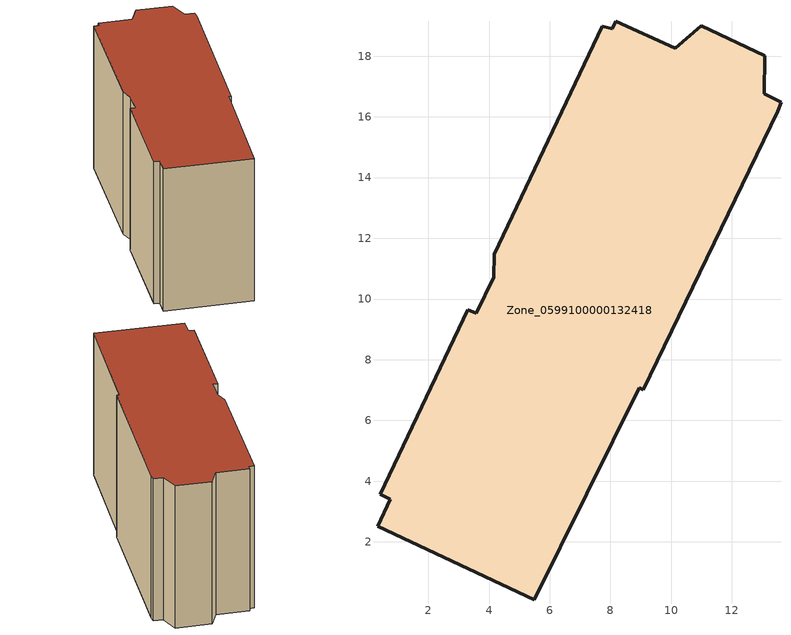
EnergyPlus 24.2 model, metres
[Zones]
Zone_0599100000132418
 floor ground (C_G): 4.15,10.72 4.17,11.47 7.73,18.99 8.06,18.89 8.18,19.15 10.14,18.26 10.99,19.01 13.08,18.02 13.07,16.77 13.62,16.48 13.52,16.19 9.09,7.01 8.96,7.07 5.5,0.09 0.33,2.52 0.74,3.4 0.42,3.56 3.3,9.65 3.58,9.52 z0
 wall outside (C_F): 13.08,18.02 10.99,19.01 10.14,18.26 8.18,19.15 8.06,18.89 7.73,18.99 4.17,11.47 4.15,10.72 3.58,9.52 3.3,9.65 0.42,3.56 0.74,3.4 0.33,2.52 5.5,0.09 8.96,7.07 9.09,7.01 13.52,16.19 13.62,16.48 13.07,16.77 13.08,18.02 z0:10.04
 roof outside (C_R): 4.17,11.47 4.15,10.72 3.58,9.52 3.3,9.65 0.42,3.56 0.74,3.4 0.33,2.52 5.5,0.09 8.96,7.07 9.09,7.01 13.52,16.19 13.62,16.48 13.07,16.77 13.08,18.02 10.99,19.01 10.14,18.26 8.18,19.15 8.06,18.89 7.73,18.99 z10.04
[BUILDING]
Pand.0599100000132418: North Axis=0; Terrain=City; Loads Convergence Tolerance Value=0.04; Temperature Convergence Tolerance Value=0.4; Solar Distribution=FullExterior; Maximum Number of Warmup Days=25; Minimum Number of Warmup Days=1
[Site:Location]
Rotterdam.The.Hague.AP_ZH_NLD Design_Conditions: Latitude=51.96; Longitude=4.45; Time Zone=1; Elevation=-4.5
[SITE:GROUNDTEMPERATURE:BUILDINGSURFACE]
18, 18, 18, 18, 18, 18, 18, 18, 18, 18, 18, 18
[MATERIAL] Thermal Absorptance=0.9; Solar Absorptance=0.7; Visible Absorptance=0.7
Name | Roughness | Thickness | Conductivity | Density | Specific Heat
G.D.1965 | MediumSmooth | 0.15 | 1 | 540 | 1210
F.D.1965 | Rough | 0.3 | 0.857143 | 1920 | 840
R.D.1965 | MediumRough | 0.2 | 0.08 | 1500 | 1000
[CONSTRUCTION]
C_G: G.D.1965
C_F: F.D.1965
C_R: R.D.1965
[ZONE]
Zone_0599100000132418: Type=1; Multiplier=1; Ceiling Height=Autocalculate; Volume=Autocalculate; Floor Area=autocalculate; Part of Total Floor Area=Yes
[ZONEINFILTRATION:DESIGNFLOWRATE]
Infil_Zone_0599100000132418: Zone or ZoneList or Space or SpaceList=Zone_0599100000132418; Schedule=AlwaysOn; Design Flow Rate Calculation Method=Flow/Area; Flow Rate per Floor Area=0.0042; Constant Term Coefficient=1; Temperature Term Coefficient=0; Velocity Term Coefficient=0; Velocity Squared Term Coefficient=0
[HVACTEMPLATE:ZONE:IDEALLOADSAIRSYSTEM]
Zone_0599100000132418: Maximum Heating Supply Air Temperature=50; Minimum Cooling Supply Air Temperature=13; Maximum Heating Supply Air Humidity Ratio=0.0156; Minimum Cooling Supply Air Humidity Ratio=0.0077; Heating Limit=NoLimit; Cooling Limit=NoLimit; Dehumidification Control Type=ConstantSensibleHeatRatio; Cooling Sensible Heat Ratio=0.7; Dehumidification Setpoint=60; Humidification Control Type=None; Humidification Setpoint=30; Outdoor Air Method=None; Outdoor Air Flow Rate per Person=0.00944; Outdoor Air Flow Rate per Zone Floor Area=0; Outdoor Air Flow Rate per Zone=0; Demand Controlled Ventilation Type=None; Outdoor Air Economizer Type=NoEconomizer; Heat Recovery Type=None; Sensible Heat Recovery Effectiveness=0.7; Latent Heat Recovery Effectiveness=0.65
[ZONECONTROL:THERMOSTAT]
ThermostatControl_Zone_0599100000132418: Zone or ZoneList=Zone_0599100000132418; Control Type Schedule=DualSetpointControlType; Control 1=Thermostat_Zone_0599100000132418; Temperature Difference Between Cutout And Setpoint=0
[THERMOSTATSETPOINT:DUALSETPOINT]
Thermostat_Zone_0599100000132418: Heating Setpoint Temperature Schedule=HeatingSetpoint_Zone_0599100000132418; Cooling Setpoint Temperature Schedule=CoolingSetpoint_Zone_0599100000132418
[SCHEDULE:COMPACT]
HeatingSetpoint_Zone_0599100000132418: Through: 12/31, For: AllDays, Until: 24:00, 21
CoolingSetpoint_Zone_0599100000132418: Through: 12/31, For: AllDays, Until: 24:00, 24
DualSetpointControlType: Through: 12/31, For: AllDays, Until: 24:00, 4
AlwaysOn: Through: 12/31, For: AllDays, Until: 24:00, 1
